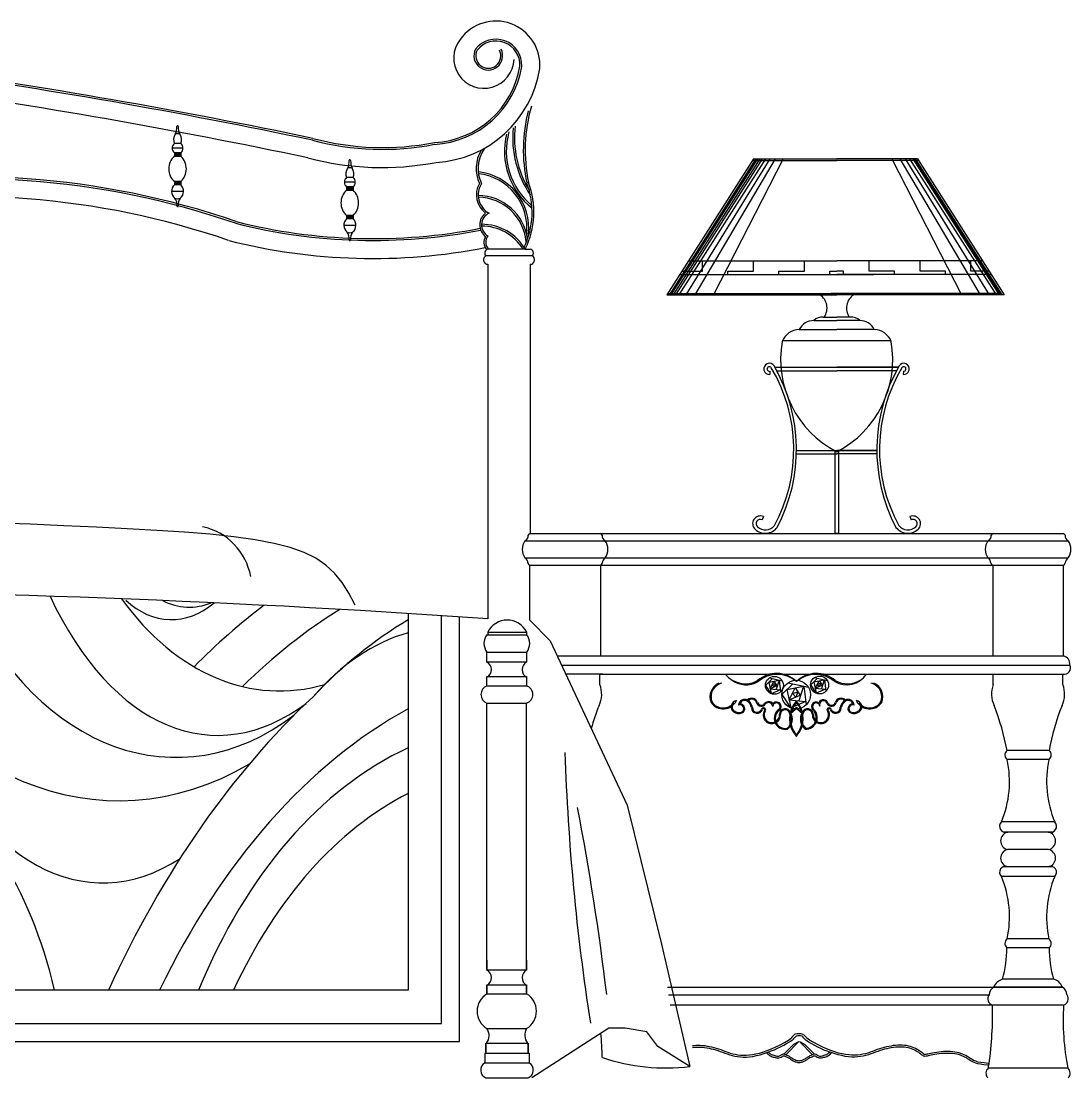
# Model space of a CAD drawing. Header units: millimetres. Extents: x 6388 to 59789, y -18725 to 8137.
# Drawn here: x 12683 to 13841, y 4348 to 5513 of the extents above; entities that cross this region are included whole.
import ezdxf

# ---------------------------------------------------------------- set-up
doc = ezdxf.new("R2010")
doc.units = ezdxf.units.MM

# ---------------------------------------------------------------- blocks, each defined once
blk = doc.blocks.new('A$C705A3933')
for p, q in [((2103.9, 1030), (2096.8, 1030)), ((2106.3, 1024.8), (2094.3, 1024.8)), ((2103.9, 1019.6), (2096.8, 1019.6)), ((2096.8, 1019.6), (2096.8, 1015.9)), ((2103.9, 1019.1), (2096.8, 1019.1)), ((2103.9, 1018.9), (2096.8, 1018.9)), ((2103.9, 1018.4), (2096.8, 1018.4)), ((2103.9, 1018), (2096.8, 1018)), ((2103.9, 1017.7), (2096.8, 1017.7)), ((2103.9, 1017.2), (2096.8, 1017.2)), ((2103.9, 1016.8), (2096.8, 1016.8)), ((2103.9, 1015.8), (2096.8, 1015.8)), ((2103.9, 1019.6), (2103.9, 1015.9)), ((2735.3, 1012.9), (2639.8, 863.1)), ((2735.3, 1012.9), (2827, 1012.9)), ((2916.1, 1012.9), (2827, 1012.9)), ((2916.1, 1012.9), (3011.6, 863.1)), ((2293.8, 992.5), (2286.7, 992.5)), ((2096.8, 988), (2096.8, 984.5)), ((2103.9, 988), (2096.8, 988)), ((2103.9, 987.5), (2096.8, 987.5)), ((2103.9, 986.8), (2096.8, 986.8)), ((2103.9, 986.4), (2096.8, 986.4)), ((2103.9, 985.6), (2096.8, 985.6)), ((2103.9, 985.2), (2096.8, 985.2)), ((2103.9, 984.5), (2096.8, 984.5)), ((2103.9, 988), (2103.9, 984.5)), ((2296.3, 987.3), (2284.2, 987.3)), ((2293.8, 982.1), (2286.7, 982.1)), ((2286.7, 982.1), (2286.7, 978.4)), ((2293.8, 981.6), (2286.7, 981.6)), ((2293.8, 981.4), (2286.7, 981.4)), ((2293.8, 980.9), (2286.7, 980.9)), ((2293.8, 980.4), (2286.7, 980.4)), ((2293.8, 980.2), (2286.7, 980.2)), ((2293.8, 979.7), (2286.7, 979.7)), ((2293.8, 979.3), (2286.7, 979.3)), ((2293.8, 982.1), (2293.8, 978.4)), ((2107, 977), (2093.6, 977)), ((2293.8, 978.3), (2286.7, 978.3)), ((2293.8, 950.5), (2286.7, 950.5)), ((2286.7, 950.5), (2286.7, 946.9)), ((2293.8, 950), (2286.7, 950)), ((2293.8, 949.3), (2286.7, 949.3)), ((2293.8, 948.8), (2286.7, 948.8)), ((2293.8, 948.1), (2286.7, 948.1)), ((2293.8, 947.7), (2286.7, 947.7)), ((2293.8, 946.9), (2286.7, 946.9)), ((2293.8, 950.5), (2293.8, 946.9)), ((2296.9, 939.5), (2283.6, 939.5)), ((2483.6, 913.5), (2442.5, 913.5)), ((2483.6, 913.5), (2489.1, 913.5)), ((2491.3, 906.1), (2440.3, 906.1)), ((2679, 889.1), (2679, 900.5)), ((2735.2, 889.1), (2735.2, 900.5)), ((2791.3, 889.1), (2791.3, 900.5)), ((2442.6, 505.9), (2442.6, 896.8)), ((2489.1, 896.8), (2489.1, 600.1)), ((2656.4, 889.1), (2679, 889.1)), ((2707.1, 889.1), (2735.2, 889.1)), ((2707.1, 885.6), (2707.1, 889.1)), ((2763.3, 889.1), (2791.3, 889.1)), ((2763.3, 885.6), (2763.3, 889.1)), ((2819.4, 889.1), (2827, 889.1)), ((2819.4, 885.6), (2819.4, 889.1)), ((2682.4, 863.1), (2827, 863.1)), ((3011.6, 863.1), (2820.9, 863.1)), ((2753.1, 779.1), (2753.4, 775.3)), ((2900.7, 779.1), (2900.4, 775.3)), ((2782.5, 687.7), (2827, 687.7)), ((2782.6, 691.5), (2871.2, 691.5)), ((2825.1, 691.2), (2825.1, 600.1)), ((2871.2, 691.5), (2827, 691.5)), ((2871.3, 687.7), (2827, 687.7)), ((2828.8, 691.1), (2828.8, 600.1)), ((2746.2, 618.7), (2744.7, 615.3)), ((2907.6, 618.7), (2909.1, 615.3)), ((1938.3, 610.2), (1900.9, 611.6)), ((1975.1, 608.6), (1938.3, 610.2)), ((2010.8, 607), (1975.1, 608.6)), ((2044.9, 605.3), (2010.8, 607)), ((2077.4, 603.5), (2044.9, 605.3)), ((2107.9, 601.5), (2077.4, 603.5)), ((2136.3, 599.2), (2107.9, 601.5)), ((2162.4, 596.4), (2136.3, 599.2)), ((2185.9, 593.1), (2162.4, 596.4)), ((2488.9, 600.1), (3076.6, 600.1)), ((2828.8, 600.1), (2825.1, 600.1)), ((2206.7, 589.2), (2185.9, 593.1)), ((2224.6, 584.7), (2206.7, 589.2)), ((2239.8, 579.2), (2224.6, 584.7)), ((2483.3, 592.1), (3082.2, 592.1)), ((2252.8, 572.8), (2239.8, 579.2)), ((2263.9, 565.3), (2252.8, 572.8)), ((2483.3, 573.1), (3082.2, 573.1)), ((2273.4, 556.4), (2263.9, 565.3)), ((2488.6, 504.4), (2488.6, 565.1)), ((2488.6, 565.1), (3076.9, 565.1)), ((2566.5, 565.1), (2566.5, 465.1)), ((2999, 565.1), (2999, 465.1)), ((3076.9, 465.1), (3076.9, 565.1)), ((2281.7, 546.2), (2273.4, 556.4)), ((2289.2, 534.4), (2281.7, 546.2)), ((2296.2, 520.9), (2289.2, 534.4)), ((2354.6, 511.8), (2354.6, 96.6)), ((2391.3, 60), (2391.3, 509.4)), ((2411.3, 40), (2411.3, 508.1)), ((2488.6, 504.4), (2511.2, 481.9)), ((2442.2, 491.4), (2442.2, 488.5)), ((2485.2, 488.5), (2485.2, 491.4)), ((2485.1, 488.5), (2485.2, 488.5)), ((2511.2, 481.9), (2595.9, 300.6)), ((2441.3, 458.4), (2441.3, 469.3)), ((2485.1, 469.3), (2485.1, 458.4)), ((2485.1, 469.3), (2485.2, 469.3)), ((2519, 465.1), (3076.9, 465.1)), ((2523.7, 455.1), (3083.9, 455.1)), ((2569.1, 445.1), (2528.4, 445.1)), ((2565.8, 445.1), (2704.1, 445.1)), ((2565.8, 433.4), (2565.8, 445.1)), ((2704.1, 445.1), (2859.8, 445.1)), ((2753.7, 445.1), (2767.5, 445.1)), ((2859.8, 445.1), (2999.6, 445.1)), ((2996.4, 445.1), (3076.3, 445.1)), ((2999.6, 433.4), (2999.6, 445.1)), ((3076.3, 433.4), (3076.3, 445.1)), ((2441.3, 432.2), (2441.3, 442.3)), ((2485.1, 442.3), (2485.1, 432.2)), ((2485.1, 432.2), (2485.2, 432.2)), ((2754.6, 423.5), (2748.5, 433.2)), ((2748.7, 432.9), (2756.1, 440.1)), ((2752, 436.1), (2763.5, 438.5)), ((2752, 436.1), (2754.6, 423.5)), ((2752.8, 440.9), (2766.8, 437.7)), ((2753.5, 429), (2757.7, 437.3)), ((2753.5, 429), (2761.1, 432.4)), ((2757.7, 437.3), (2761.4, 431.9)), ((2763.5, 438.5), (2760.3, 428.3)), ((2763.7, 438.4), (2765.2, 425.7)), ((2766.8, 422.8), (2778.7, 434.4)), ((2772.1, 428), (2790.5, 431.7)), ((2773.4, 435.5), (2795.8, 430.5)), ((2790.5, 431.7), (2785.4, 415.5)), ((2790.9, 431.6), (2793.3, 411.2)), ((2804.4, 424), (2798.3, 433.6)), ((2798.5, 433.3), (2805.9, 440.6)), ((2801.8, 436.6), (2813.3, 438.9)), ((2801.8, 436.6), (2804.4, 424)), ((2802.6, 441.3), (2816.6, 438.2)), ((2803.3, 429.4), (2807.5, 437.7)), ((2803.3, 429.4), (2810.9, 432.9)), ((2807.5, 437.7), (2811.2, 432.4)), ((2813.3, 438.9), (2810.1, 428.8)), ((2813.5, 438.9), (2815, 426.1)), ((2753.5, 429), (2765, 427.8)), ((2765, 427.8), (2754.6, 423.5)), ((2776.4, 407.8), (2766.5, 423.3)), ((2772.1, 428), (2776.4, 407.8)), ((2774.5, 416.6), (2781.3, 429.9)), ((2774.5, 416.6), (2786.7, 422)), ((2781.3, 429.9), (2787.2, 421.3)), ((2803.3, 429.4), (2814.8, 428.3)), ((2814.8, 428.3), (2804.4, 424)), ((2441.3, 118.8), (2441.3, 413)), ((2485.1, 413), (2485.2, 413)), ((2485.1, 118.8), (2485.1, 413)), ((2774.5, 416.6), (2792.9, 414.7)), ((2782.5, 408.8), (2776.2, 402.8)), ((2792.9, 414.7), (2776.4, 407.8)), ((2788.9, 402.8), (2782.5, 408.8)), ((2782.5, 407.3), (2775.5, 400.8)), ((2789.5, 400.8), (2782.5, 407.3)), ((3061.1, 360.8), (3014.8, 360.8)), ((3061, 351), (3014.9, 351)), ((2595.9, 300.6), (2633.9, 147.5)), ((3067.3, 282.1), (3008.5, 282.1)), ((3064.6, 270.7), (3011.3, 270.7)), ((3060.6, 251.7), (3015.3, 251.7)), ((3067.3, 222), (3008.5, 222)), ((3065.4, 232.6), (3010.5, 232.6)), ((3061, 153.1), (3014.9, 153.1)), ((2633.9, 147.5), (2665.2, 12.5)), ((3061.1, 143.3), (3014.8, 143.3)), ((2441.3, 129.7), (2441.3, 118.8)), ((2485.1, 129.7), (2485.1, 118.8)), ((2485.1, 129.7), (2485.2, 129.7)), ((2441, 119), (2485.4, 119)), ((3065.9, 108.8), (3010, 108.8)), ((2354.6, 96.6), (730.5, 96.7)), ((2441.3, 102.7), (2485.1, 102.7)), ((2441.3, 102.7), (2441.3, 92.6)), ((2441.3, 92.6), (2441.3, 102.7)), ((2485.1, 92.6), (2485.1, 102.7)), ((2485.1, 102.7), (2485.1, 92.6)), ((2640.5, 100.1), (3075.7, 100.1)), ((3000.4, 100.2), (3075.5, 100.2)), ((2441.2, 92.6), (2485.2, 92.6)), ((2485.1, 92.6), (2485.2, 92.6)), ((2641.7, 91.4), (2995, 91.4)), ((3077.1, 80.1), (2643.3, 80.1)), ((693.9, 60), (2391.3, 60)), ((2441.3, 54.4), (2485.1, 54.4)), ((2575.7, 54.8), (2490.7, 0)), ((2593.6, 54.8), (2575.7, 54.8)), ((2617.8, 50.8), (2593.6, 54.8)), ((2629.9, 34.7), (2617.8, 50.8)), ((673.9, 40), (2411.3, 40)), ((2440.3, 38.3), (2440.3, 27.4)), ((2440.3, 38.2), (2486.8, 38.2)), ((2440.3, 27.4), (2440.3, 38.2)), ((2486.8, 38.3), (2486.8, 27.4)), ((2486.8, 27.4), (2486.8, 38.2)), ((2667.9, 35.6), (2669.4, 35.8)), ((2669.4, 35.8), (2671.8, 35.9)), ((2671.8, 35.9), (2674.2, 36)), ((2674.2, 36), (2676.6, 35.9)), ((2676.6, 35.9), (2679.1, 35.8)), ((2679.1, 35.8), (2681.6, 35.5)), ((2681.6, 35.5), (2684.1, 35.1)), ((2684.1, 35.1), (2686.6, 34.7)), ((2759.8, 34.2), (2764.6, 36.5)), ((2764.6, 36.5), (2769.4, 39)), ((2768.7, 26), (2779.6, 37.3)), ((2769.4, 39), (2773.9, 41.7)), ((2771, 25.5), (2785.1, 40.2)), ((2773.9, 41.7), (2776.7, 43.6)), ((2779.6, 37.3), (2785.1, 40.2)), ((2786.1, 40.2), (2791.6, 37.3)), ((2800.2, 25.5), (2786.1, 40.2)), ((2802.5, 26), (2791.6, 37.3)), ((2797.1, 41.7), (2794.2, 43.6)), ((2801.7, 39), (2797.1, 41.7)), ((2806.4, 36.5), (2801.7, 39)), ((2811.1, 34.2), (2806.4, 36.5)), ((2886.9, 35.1), (2884.4, 34.7)), ((2889.4, 35.5), (2886.9, 35.1)), ((2891.9, 35.8), (2889.4, 35.5)), ((2894.4, 35.9), (2891.9, 35.8)), ((2896.8, 36), (2894.4, 35.9)), ((2899.2, 35.9), (2896.8, 36)), ((2901.6, 35.8), (2899.2, 35.9)), ((2903.9, 35.5), (2901.6, 35.8)), ((2906.1, 35.1), (2903.9, 35.5)), ((2908.2, 34.5), (2906.1, 35.1)), ((2439, 27.4), (2488.1, 27.4)), ((2439, 27.4), (2439, 16.5)), ((2488.1, 27.4), (2488.1, 16.5)), ((2665.2, 12.5), (2629.9, 34.7)), ((2668.1, 33.6), (2669.6, 33.8)), ((2669.6, 33.8), (2671.9, 33.9)), ((2671.9, 33.9), (2674.2, 34)), ((2674.2, 34), (2676.5, 33.9)), ((2676.5, 33.9), (2678.9, 33.8)), ((2678.9, 33.8), (2681.3, 33.5)), ((2681.3, 33.5), (2683.8, 33.2)), ((2683.8, 33.2), (2686.2, 32.7)), ((2686.2, 32.7), (2688.7, 32.1)), ((2686.6, 34.7), (2689.1, 34.1)), ((2688.7, 32.1), (2691.2, 31.5)), ((2689.1, 34.1), (2691.7, 33.4)), ((2691.2, 31.5), (2693.6, 30.8)), ((2691.7, 33.4), (2694.2, 32.7)), ((2693.6, 30.8), (2696.1, 30)), ((2694.2, 32.7), (2696.8, 31.9)), ((2696.1, 30), (2698.6, 29.2)), ((2696.8, 31.9), (2699.3, 31.1)), ((2698.6, 29.2), (2701.2, 28.3)), ((2699.3, 31.1), (2701.8, 30.2)), ((2701.2, 28.3), (2703.7, 27.4)), ((2701.8, 30.2), (2704.4, 29.2)), ((2703.7, 27.4), (2706.3, 26.4)), ((2704.4, 29.2), (2707, 28.3)), ((2706.3, 26.4), (2709, 25.5)), ((2707, 28.3), (2709.6, 27.4)), ((2709, 25.5), (2711.8, 24.7)), ((2709.6, 27.4), (2712.3, 26.6)), ((2711.8, 24.7), (2714.7, 24)), ((2712.3, 26.6), (2715.1, 26)), ((2714.7, 24), (2717.7, 23.4)), ((2715.1, 26), (2718, 25.4)), ((2717.7, 23.4), (2720.8, 23)), ((2718, 25.4), (2721, 25)), ((2721, 25), (2724.1, 24.9)), ((2724.1, 24.9), (2727.3, 24.9)), ((2727.3, 24.9), (2730.7, 25.2)), ((2730.7, 25.2), (2734.3, 25.7)), ((2730.9, 23.2), (2734.6, 23.7)), ((2734.3, 25.7), (2738, 26.4)), ((2734.6, 23.7), (2738.4, 24.5)), ((2738, 26.4), (2742, 27.4)), ((2738.4, 24.5), (2742.5, 25.5)), ((2742, 27.4), (2746.1, 28.7)), ((2742.5, 25.5), (2746.7, 26.8)), ((2746.1, 28.7), (2750.5, 30.3)), ((2746.7, 26.8), (2751.2, 28.4)), ((2750.5, 30.3), (2755.1, 32.1)), ((2751.2, 28.4), (2751.6, 28.5)), ((2755.1, 32.1), (2759.8, 34.2)), ((2815.9, 32.1), (2811.1, 34.2)), ((2820.5, 30.3), (2815.9, 32.1)), ((2819.8, 28.4), (2819.4, 28.5)), ((2824.3, 26.8), (2819.8, 28.4)), ((2824.9, 28.7), (2820.5, 30.3)), ((2828.5, 25.5), (2824.3, 26.8)), ((2829, 27.4), (2824.9, 28.7)), ((2832.5, 24.5), (2828.5, 25.5)), ((2833, 26.4), (2829, 27.4)), ((2836.4, 23.7), (2832.5, 24.5)), ((2836.7, 25.7), (2833, 26.4)), ((2840.1, 23.2), (2836.4, 23.7)), ((2840.3, 25.2), (2836.7, 25.7)), ((2843.7, 24.9), (2840.3, 25.2)), ((2846.9, 24.9), (2843.7, 24.9)), ((2850, 25), (2846.9, 24.9)), ((2853, 25.4), (2850, 25)), ((2853.3, 23.4), (2850.2, 23)), ((2855.9, 26), (2853, 25.4)), ((2856.3, 24), (2853.3, 23.4)), ((2858.7, 26.6), (2855.9, 26)), ((2859.2, 24.7), (2856.3, 24)), ((2861.4, 27.4), (2858.7, 26.6)), ((2862, 25.5), (2859.2, 24.7)), ((2864, 28.3), (2861.4, 27.4)), ((2864.6, 26.4), (2862, 25.5)), ((2866.6, 29.2), (2864, 28.3)), ((2867.3, 27.4), (2864.6, 26.4)), ((2869.1, 30.2), (2866.6, 29.2)), ((2869.8, 28.3), (2867.3, 27.4)), ((2871.7, 31.1), (2869.1, 30.2)), ((2872.3, 29.2), (2869.8, 28.3)), ((2874.2, 31.9), (2871.7, 31.1)), ((2874.8, 30), (2872.3, 29.2)), ((2876.8, 32.7), (2874.2, 31.9)), ((2877.3, 30.8), (2874.8, 30)), ((2879.3, 33.4), (2876.8, 32.7)), ((2879.8, 31.5), (2877.3, 30.8)), ((2881.8, 34.1), (2879.3, 33.4)), ((2882.3, 32.1), (2879.8, 31.5)), ((2884.4, 34.7), (2881.8, 34.1)), ((2884.8, 32.7), (2882.3, 32.1)), ((2887.2, 33.2), (2884.8, 32.7)), ((2889.6, 33.5), (2887.2, 33.2)), ((2892, 33.8), (2889.6, 33.5)), ((2894.4, 33.9), (2892, 33.8)), ((2896.8, 34), (2894.4, 33.9)), ((2899.1, 33.9), (2896.8, 34)), ((2901.4, 33.8), (2899.1, 33.9)), ((2903.6, 33.5), (2901.4, 33.8)), ((2905.7, 33.1), (2903.6, 33.5)), ((2907.7, 32.6), (2905.7, 33.1)), ((2909.6, 32), (2907.7, 32.6)), ((2910.3, 33.9), (2908.2, 34.5)), ((2911.4, 31.3), (2909.6, 32)), ((2912.2, 33.1), (2910.3, 33.9)), ((2913.1, 30.4), (2911.4, 31.3)), ((2914, 32.2), (2912.2, 33.1)), ((2914.7, 29.6), (2913.1, 30.4)), ((2915.7, 31.3), (2914, 32.2)), ((2916.2, 28.7), (2914.7, 29.6)), ((2917.2, 30.4), (2915.7, 31.3)), ((2917.5, 27.8), (2916.2, 28.7)), ((2918.6, 29.4), (2917.2, 30.4)), ((2918.7, 27), (2917.5, 27.8)), ((2919.9, 28.6), (2918.6, 29.4)), ((2919.7, 26.2), (2918.7, 27)), ((2920.6, 25.5), (2919.7, 26.2)), ((2920.9, 27.8), (2919.9, 28.6)), ((2921.3, 25), (2920.6, 25.5)), ((2921.8, 27.1), (2920.9, 27.8)), ((2922, 24.5), (2921.3, 25)), ((2922.5, 26.6), (2921.8, 27.1)), ((2922.8, 24), (2922, 24.5)), ((2923, 26.2), (2922.5, 26.6)), ((2923.7, 23.8), (2922.8, 24)), ((2923.5, 25.9), (2923, 26.2)), ((2924, 25.8), (2923.5, 25.9)), ((2924.6, 23.7), (2923.7, 23.8)), ((2924.6, 25.7), (2924, 25.8)), ((2925.3, 25.8), (2924.6, 25.7)), ((2925.6, 23.8), (2924.6, 23.7)), ((2926.2, 26), (2925.3, 25.8)), ((2926.6, 24), (2925.6, 23.8)), ((2927.4, 26.2), (2926.2, 26)), ((2927.8, 24.3), (2926.6, 24)), ((2928.9, 26.5), (2927.4, 26.2)), ((2929.3, 24.6), (2927.8, 24.3)), ((2930.6, 26.9), (2928.9, 26.5)), ((2931, 24.9), (2929.3, 24.6)), ((2932.7, 27.3), (2930.6, 26.9)), ((2933, 25.3), (2931, 24.9)), ((2934.9, 27.7), (2932.7, 27.3)), ((2935.2, 25.7), (2933, 25.3)), ((2937.3, 28), (2934.9, 27.7)), ((2937.5, 26), (2935.2, 25.7)), ((2939.7, 28.4), (2937.3, 28)), ((2940, 26.4), (2937.5, 26)), ((2942.3, 28.7), (2939.7, 28.4)), ((2942.5, 26.7), (2940, 26.4)), ((2944.9, 28.9), (2942.3, 28.7)), ((2945, 26.9), (2942.5, 26.7)), ((2947.5, 29), (2944.9, 28.9)), ((2947.5, 27), (2945, 26.9)), ((2950.1, 29), (2947.5, 29)), ((2950, 27), (2947.5, 27)), ((2952.5, 26.9), (2950, 27)), ((2952.6, 28.9), (2950.1, 29)), ((2954.8, 26.7), (2952.5, 26.9)), ((2955, 28.7), (2952.6, 28.9)), ((2957.1, 26.5), (2954.8, 26.7)), ((2957.4, 28.4), (2955, 28.7)), ((2959.3, 26.1), (2957.1, 26.5)), ((2959.7, 28.1), (2957.4, 28.4)), ((2961.4, 25.6), (2959.3, 26.1)), ((2961.9, 27.6), (2959.7, 28.1)), ((2963.3, 25.1), (2961.4, 25.6)), ((2963.9, 27), (2961.9, 27.6)), ((2965.1, 24.4), (2963.3, 25.1)), ((2965.8, 26.2), (2963.9, 27)), ((2966.8, 23.6), (2965.1, 24.4)), ((2967.6, 25.4), (2965.8, 26.2)), ((2968.4, 22.8), (2966.8, 23.6)), ((2969.3, 24.6), (2967.6, 25.4)), ((2970.9, 23.7), (2969.3, 24.6)), ((2972.4, 22.7), (2970.9, 23.7)), ((2439, 16.5), (2488.1, 16.5)), ((2720.8, 23), (2724, 22.9)), ((2724, 22.9), (2727.4, 22.9)), ((2727.4, 22.9), (2730.9, 23.2)), ((2843.6, 22.9), (2840.1, 23.2)), ((2847, 22.9), (2843.6, 22.9)), ((2850.2, 23), (2847, 22.9)), ((2969.9, 21.9), (2968.4, 22.8)), ((2971.3, 21.1), (2969.9, 21.9)), ((2972.7, 20.1), (2971.3, 21.1)), ((2973.8, 21.8), (2972.4, 22.7)), ((2974.1, 19.3), (2972.7, 20.1)), ((2975.2, 20.9), (2973.8, 21.8)), ((2975.5, 18.4), (2974.1, 19.3)), ((2976.5, 20.1), (2975.2, 20.9)), ((2976.9, 17.6), (2975.5, 18.4)), ((2977.8, 19.3), (2976.5, 20.1)), ((2978.5, 16.8), (2976.9, 17.6)), ((2979.3, 18.7), (2977.8, 19.3)), ((2980.4, 16.1), (2978.5, 16.8)), ((2981, 18), (2979.3, 18.7)), ((2982.7, 15.5), (2980.4, 16.1)), ((2983.1, 17.4), (2981, 18)), ((2985.6, 15), (2982.7, 15.5)), ((2985.9, 16.9), (2983.1, 17.4)), ((2989.3, 14.5), (2985.6, 15)), ((2989.5, 16.5), (2985.9, 16.9)), ((2993.8, 14), (2989.3, 14.5)), ((2994, 16), (2989.5, 16.5)), ((2994.7, 14), (2993.8, 14)), ((2995, 15.9), (2994, 16)), ((2440.3, 0.1), (2486.8, 0.1)), ((3081.8, 10.8), (2994.1, 10.8))]:
    blk.add_line(p, q)
at = {"linetype": 'ByBlock', "ltscale": 5000}
for p, q in [((2737.8, 1012.9), (2642.1, 862.7)), ((2739.5, 1012.9), (2644.1, 863.1)), ((2742.2, 1012.9), (2646.8, 863.1)), ((2744.9, 1012.9), (2649.4, 863.1)), ((2748.4, 1012.9), (2653, 863.1)), ((2753.1, 1012.9), (2660.6, 863.1)), ((2759, 1012.9), (2670.7, 863.1)), ((2767.8, 1012.9), (2691, 863.1)), ((2735.3, 1011.4), (2827, 1011.4)), ((2917.1, 1011.4), (2827, 1011.4)), ((2887.8, 1012.9), (2964.6, 863.1)), ((2896.6, 1012.9), (2985, 863.1)), ((2902.5, 1012.9), (2995.1, 863.1)), ((2907.2, 1012.9), (3002.7, 863.1)), ((2910.8, 1012.9), (3006.2, 863.1)), ((2911.7, 1012.9), (3007.2, 863.1)), ((2912.6, 1012.9), (3008.1, 863.1)), ((2913.5, 1012.9), (3008.9, 863.1)), ((2663.7, 900.5), (2827, 900.5)), ((2987.7, 900.5), (2827, 900.5)), ((2862.7, 889.1), (2862.7, 900.5)), ((2918.9, 889.1), (2918.9, 900.5)), ((2975, 889.1), (2975, 900.5)), ((2654.1, 885.6), (2867.6, 885.6)), ((2834.6, 889.1), (2827, 889.1)), ((2997.2, 885.6), (2827, 885.6)), ((2834.6, 885.6), (2834.6, 889.1)), ((2890.8, 889.1), (2862.7, 889.1)), ((2890.8, 885.6), (2890.8, 889.1)), ((2946.9, 889.1), (2918.9, 889.1)), ((2946.9, 885.6), (2946.9, 889.1)), ((2995, 889.1), (2975, 889.1)), ((2639.8, 863.1), (2808.7, 863.1)), ((2640.8, 864.6), (2867.6, 864.6)), ((3007.1, 864.6), (2820.9, 864.6)), ((2801.6, 834.8), (2827, 834.7)), ((2812.2, 838.5), (2827, 838.4)), ((2841.9, 838.5), (2827, 838.4)), ((2852.4, 834.8), (2827, 834.7)), ((2785.7, 824.9), (2827, 824.9)), ((2868.3, 824.9), (2827, 824.9)), ((2886.8, 812.4), (2767.2, 812.4)), ((2758.9, 783.3), (2894.9, 783.3)), ((2894.9, 783.3), (2827, 783.3)), ((2761, 779.5), (2827, 779.5)), ((2892.8, 779.5), (2827, 779.5))]:
    blk.add_line(p, q, dxfattribs=at)
at = {"linetype": 'Continuous'}
for p, q in [((2442.2, 491.4), (2485.2, 491.4)), ((2441.2, 488.5), (2485.2, 488.5)), ((2441.2, 469.3), (2485.2, 469.3)), ((2441, 458.5), (2485.4, 458.5)), ((2441.2, 432.2), (2485.2, 432.2)), ((2441.3, 442.3), (2485.1, 442.3)), ((2441.2, 413), (2485.2, 413))]:
    blk.add_line(p, q, dxfattribs=at)
for points in [[(2755.8, 433.5), (2759.6, 434.6), (2758, 431)], [(2805.6, 434), (2809.4, 435.1), (2807.8, 431.5)], [(2778.2, 423.8), (2784.3, 425.6), (2781.8, 419.8)]]:
    blk.add_lwpolyline(points, close=True)
for centre, radius in [((2808.1, 433.1), 9.86), ((2758.3, 432.7), 9.86), ((2782.3, 422.5), 15.8)]:
    blk.add_circle(centre, radius)
for centre, radius, start, end in [((2451.3, 1116.4), 48.5, 355.6406, 144.3003), ((2438.1, 1124.1), 33.3, 141.7635, 357.5907), ((2451.3, 1116.4), 28.5, 357.1337, 142.2256), ((2451.3, 1116.4), 26.5, 357.3817, 141.809), ((2442.9, 1126.7), 15.8, 153.0472, 26.9528), ((2442.9, 1126.7), 13.8, 153.8236, 26.9528), ((890.3, -5437.9), 6612.6, 78.14255, 82.04287), ((892.5, -5430.1), 6606.6, 78.14664, 82.04866), ((2378.1, 1132), 101.1, 273.0358, 350.4218), ((2378.1, 1132), 103.1, 273.0685, 350.4885), ((2378.1, 1132), 123.1, 273.3491, 350.9809), ((868.2, -5516.1), 6673.6, 78.10192, 81.98532), ((2657.1, 1022.6), 175.6, 165.6577, 191.8457), ((2657.1, 1022.6), 173.6, 163.7831, 191.8457), ((2084.2, 1047.4), 15.4, 331.6683, 5.345), ((2100.3, 1048.7), 0.826, 10.8039, 169.1961), ((2119.1, 1047.9), 18, 177.0789, 205.663), ((2580.9, 1035.9), 109.1, 173.0252, 211.4155), ((2106.7, 1034.2), 10.8, 146.3245, 202.7037), ((2100.3, 1034.5), 6.21, 65.4734, 114.5266), ((2095.1, 1034.3), 9.73, 333.9557, 37.016), ((2541, 1021.6), 80.3, 166.4482, 231.6045), ((2541, 1021.6), 78.3, 164.3903, 230.2722), ((2580.9, 1035.9), 111.1, 174.1862, 214.4612), ((2101, 1024.8), 6.69, 129.0652, 230.9348), ((2099.6, 1024.8), 6.69, 309.0652, 50.9348), ((2326.1, 1322.1), 298.6, 255.0443, 281.1001), ((2326.2, 1322.2), 296.7, 255.0352, 281.1299), ((2109.3, 1002), 18.8, 131.9897, 228.0103), ((2091, 1002), 19, 312.6721, 47.3279), ((2325.6, 1321.3), 317.8, 255.1294, 280.819), ((2469.3, 1002.3), 39.8, 149.6263, 204.405), ((2469.3, 1002.3), 37.8, 144.5851, 205.9949), ((2296.6, 996.7), 10.8, 146.3245, 202.7037), ((2274.1, 1009.9), 15.4, 331.6683, 5.345), ((2290.2, 997), 6.21, 65.4734, 114.5266), ((2290.2, 1011.2), 0.826, 10.8039, 169.1961), ((2309.1, 1010.4), 18, 177.0789, 205.663), ((2285, 996.8), 9.73, 333.9557, 37.016), ((1869.3, 84.5), 908.9, 71.0206, 100.7736), ((1869.2, 84.1), 907.2, 71.022, 100.7285), ((2290.9, 987.3), 6.69, 129.0652, 230.9348), ((2289.6, 987.3), 6.69, 309.0652, 50.9348), ((2425.5, 937.1), 59.9, 353.4091, 83.85), ((2425.5, 937.1), 61.9, 353.4091, 83.85), ((2103.3, 977.3), 9.65, 132.4619, 231.1818), ((2097.3, 977.3), 9.65, 308.8182, 47.5381), ((2454.6, 973.4), 24.9, 149.924, 233.8415), ((2454.6, 973.4), 22.9, 147.3425, 241.7545), ((2402, 954.3), 89.2, 334.1984, 20.9657), ((2402, 954.3), 91.2, 333.3975, 20.9657), ((1867.1, 80.2), 891.3, 71.0448, 100.2612), ((2089.5, 963.2), 10.2, 348.6237, 40.5205), ((2100.3, 975.1), 6.12, 239.9891, 300.0109), ((2111.1, 963.2), 10.2, 139.4795, 191.3763), ((2299.2, 964.5), 18.8, 131.9897, 228.0103), ((2280.9, 964.5), 19, 312.6721, 47.3279), ((2431.1, 917.1), 55.6, 7.7201, 89.2922), ((2431.1, 917.1), 53.6, 5.1201, 89.1028), ((2100.3, 961.3), 0.826, 190.8039, 349.1961), ((2316, 1541.3), 616.2, 255.808, 281.0225), ((2293.2, 939.8), 9.65, 132.4619, 231.1818), ((2287.3, 939.8), 9.65, 308.8182, 47.5381), ((2449.5, 940.3), 16.1, 126.2957, 232.7383), ((2449.5, 940.3), 14.1, 113.7843, 240.7576), ((2316, 1542), 618.9, 255.8004, 281.0294), ((2279.4, 925.7), 10.2, 348.6237, 40.5205), ((2290.2, 937.6), 6.12, 239.9891, 300.0109), ((2301.1, 925.7), 10.2, 139.4795, 191.3763), ((2435.7, 885.4), 55.5, 30.354, 90.2956), ((2435.7, 885.4), 53.5, 31.6158, 90.2571), ((2315.9, 1548.2), 645, 255.7063, 281.0485), ((2290.2, 923.8), 0.826, 190.8039, 349.1961), ((2450.4, 921.1), 12.4, 149.0366, 221.0743), ((2450.4, 921.1), 10.4, 138.4563, 226.7335), ((2443.3, 909.2), 4.32, 100.1163, 227.4477), ((2488.3, 909.2), 4.32, 312.5523, 79.8837), ((2442.5, 901.7), 4.89, 116.4058, 269.8315), ((2489.1, 901.7), 4.89, 270.1685, 63.5942), ((2798.7, 848.6), 17.6, 325.6014, 55.651), ((2855.4, 848.6), 17.6, 124.349, 214.3986), ((2801.6, 817), 17.8, 90, 153.8109), ((2811, 825), 13.6, 85.2699, 133.6097), ((2843, 825), 13.6, 46.3903, 94.7301), ((2852.4, 817), 17.8, 26.1891, 90), ((2786, 804.4), 20.4, 90.9754, 159.1082), ((2868, 804.4), 20.4, 20.8918, 89.0246), ((2879.7, 791.8), 114.5, 169.9962, 242.6044), ((2774.3, 791.8), 114.5, 297.3956, 10.0038), ((2752.8, 781.5), 6.16, 32.0735, 275.454), ((2752.8, 781.5), 2.42, 32.0735, 275.454), ((2604.1, 692.8), 175.6, 331.461, 30.8136), ((2597.3, 692.6), 185.3, 332.3858, 29.8079), ((3056.5, 692.6), 185.3, 150.1921, 207.6142), ((3049.7, 692.8), 175.6, 149.1864, 208.539), ((2900.9, 781.5), 6.16, 264.546, 147.9265), ((2900.9, 781.5), 2.42, 264.546, 147.9265), ((2742.8, 610.9), 8.49, 66.2695, 227.016), ((2911, 610.9), 8.49, 312.984, 113.7305), ((2113, 540.1), 69.1, 10.4873, 77.5265), ((2748.3, 616.9), 16.6, 227.0772, 322.3729), ((2742.8, 610.9), 4.75, 66.2695, 227.016), ((2748.3, 616.8), 12.7, 226.9126, 322.2806), ((2905.5, 616.9), 16.6, 217.6271, 312.9228), ((2905.5, 616.8), 12.7, 217.7194, 313.0874), ((2911, 610.9), 4.75, 312.984, 113.7305), ((2480.9, 597.5), 5.94, 293.6015, 5.9776), ((2489.4, 597.4), 2.68, 100.7984, 164.9842), ((2565.7, 597.4), 2.68, 15.0158, 79.2016), ((2574.2, 597.5), 5.94, 174.0224, 246.3985), ((2991.3, 597.5), 5.94, 293.6015, 5.9776), ((2999.8, 597.4), 2.68, 100.7984, 164.9842), ((3076.1, 597.4), 2.68, 15.0158, 79.2016), ((3084.6, 597.5), 5.94, 174.0224, 246.3985), ((2497.2, 582.6), 16.9, 145.6843, 214.3157), ((2557.9, 582.6), 16.9, 325.6843, 34.3157), ((3007.6, 582.6), 16.9, 145.6843, 214.3157), ((3068.3, 582.6), 16.9, 325.6843, 34.3157), ((2479.5, 567), 7.13, 4.0724, 58.2419), ((2575.6, 567), 7.13, 121.7581, 175.9276), ((2989.9, 567), 7.13, 4.0724, 58.2419), ((3086, 567), 7.13, 121.7581, 175.9276), ((2489.5, 567.8), 2.84, 182.7618, 252.4722), ((2565.6, 567.8), 2.84, 287.5278, 357.2382), ((2999.9, 567.8), 2.84, 182.7618, 252.4722), ((3076, 567.8), 2.84, 287.5278, 357.2382), ((1525.5, -12551.4), 13089.5, 85.9826, 93.86786), ((2463.7, 480.5), 24.1, 26.9048, 153.1131), ((2453.8, 478.9), 15.7, 142.5334, 217.4666), ((2473.4, 478.9), 15.2, 320.817, 39.183), ((2436.7, 450), 9.58, 298.4959, 63.2217), ((2489.7, 450), 9.58, 116.7783, 241.5041), ((3077.9, 451.7), 6.86, 256.4389, 29.0156), ((3075.4, 456.6), 8.6, 349.7952, 80.061), ((2567.5, 451.7), 6.86, 256.4389, 283.5611), ((2726.2, 462.8), 28.3, 218.7239, 298.7721), ((2760.6, 414.3), 31.5, 45.7891, 131.3939), ((2761.4, 412), 32.7, 49.5965, 130.0617), ((2804.5, 414.3), 31.5, 48.6061, 134.2109), ((2803.7, 412), 32.7, 49.9383, 130.4035), ((2838.1, 459.3), 26, 239.0876, 326.7071), ((2998, 451.7), 6.86, 256.4389, 283.5611), ((2445.2, 422.6), 10.4, 112.6267, 247.3733), ((2481.9, 422.6), 10.1, 288.7349, 71.2651), ((2539.7, 423), 28.2, 333.9243, 21.7682), ((2703.7, 420.1), 16.4, 114.0476, 202.3457), ((2703.7, 420.1), 15.3, 102.3075, 201.9354), ((2727, 459.3), 26, 231.6558, 300.9124), ((2838.9, 462.8), 28.3, 241.2279, 302.6871), ((2861.4, 420.1), 15.3, 338.0646, 77.6925), ((2861.4, 420.1), 16.4, 337.6543, 65.9524), ((3025.8, 423), 28.2, 158.2318, 206.0757), ((3050.1, 423), 28.2, 333.9243, 21.7682), ((2813.9, 312.3), 267.6, 158.4608, 164.2269), ((2701.9, 422.9), 16.2, 213.9541, 334.036), ((2701.9, 422.9), 15.1, 214.3703, 321.0388), ((2717.5, 409), 6.9, 98.1888, 231.686), ((2717.5, 409), 5.82, 130.6693, 231.3946), ((2725.6, 410.3), 6.82, 61.3828, 175.1686), ((2720.4, 407), 4.17, 295.2807, 112.6775), ((2725.6, 410.3), 5.74, 61.9076, 159.8943), ((2720.4, 407), 5.25, 294.5543, 92.1973), ((2721.8, 405.9), 11.5, 11.2151, 55.421), ((2733.3, 411.8), 6.75, 17.3352, 133.5095), ((2721.8, 405.9), 12.6, 10.7182, 55.6939), ((2733.3, 411.8), 5.67, 17.3352, 133.5095), ((2739.3, 408.1), 6.25, 180.4287, 342.4101), ((2739.3, 408.1), 5.17, 179.3764, 343.0099), ((2743.9, 415.1), 5.47, 197.3352, 327.8119), ((2743.9, 415.1), 4.39, 197.3352, 329.1886), ((2746.4, 405.7), 2.37, 314.3083, 157.2219), ((2751.9, 408.9), 5.81, 36.4336, 136.6281), ((2751.9, 408.9), 4.73, 7.7849, 135.3415), ((2760.6, 409.2), 5.16, 321.6451, 142.2094), ((2760.6, 409.2), 4.08, 324.3021, 175.0285), ((2804, 395.9), 29.1, 138.5084, 222.4366), ((2804, 395.9), 28.1, 138.5084, 219.965), ((2761, 395.9), 28.1, 320.035, 41.4916), ((2761, 395.9), 29.1, 317.5634, 41.4916), ((2804.4, 409.2), 5.16, 55.9538, 217.2986), ((2804.4, 409.2), 4.08, 4.9715, 215.6979), ((2812.3, 411.5), 5.37, 12.3089, 158.5027), ((2812.3, 411.5), 4.29, 9.7756, 207.0981), ((2818.6, 405.7), 2.37, 22.7781, 225.6917), ((2821.2, 415.1), 5.47, 212.1881, 342.6648), ((2821.2, 415.1), 4.39, 214.6711, 342.6648), ((2825.8, 408.1), 6.25, 197.5899, 359.5713), ((2825.8, 408.1), 5.17, 196.9901, 0.6236), ((2831.8, 411.8), 6.75, 46.4905, 162.6648), ((2831.8, 411.8), 5.67, 46.4905, 162.6648), ((2843.3, 405.9), 12.6, 124.3061, 169.2818), ((2843.3, 405.9), 11.5, 124.579, 168.7849), ((2839.5, 410.3), 6.82, 4.8314, 118.6172), ((2839.5, 410.3), 5.74, 20.1057, 118.0924), ((2844.6, 407), 5.25, 87.8027, 245.4457), ((2844.6, 407), 4.17, 67.3225, 244.7193), ((2863.2, 422.9), 16.2, 205.964, 326.0459), ((2847.6, 409), 6.9, 308.314, 81.8112), ((2847.6, 409), 5.82, 308.6054, 49.3307), ((2863.2, 422.9), 15.1, 218.9612, 325.6297), ((2751.6, 312.3), 267.6, 10.4283, 21.5392), ((3324.3, 312.3), 267.6, 158.4608, 169.5717), ((2719.2, 412.2), 10.5, 234.8723, 288.7795), ((2719.2, 412.2), 9.42, 235.0578, 288.4381), ((2746.4, 405.7), 1.29, 308.3083, 155.2706), ((2755.5, 400), 9.52, 150.4027, 6.552), ((2755.5, 400), 8.44, 151.5705, 7.3184), ((2770.3, 396.3), 12.2, 121.1004, 282.0337), ((2770.3, 396.3), 11.1, 120.0514, 280.7773), ((2770.2, 400.5), 6.38, 21.5959, 174.8143), ((2770.2, 400.5), 5.3, 2.9613, 173.6322), ((2764.3, 395.5), 12.9, 308.5497, 31.7692), ((2764.3, 395.5), 13.9, 307.459, 31.7692), ((2800.8, 395.5), 13.9, 148.2308, 232.541), ((2800.8, 395.5), 12.9, 148.2308, 231.0368), ((2794.8, 400.5), 6.38, 5.1857, 158.4041), ((2794.8, 400.5), 5.3, 6.3678, 177.0387), ((2792.9, 397.1), 12.7, 267.0682, 49.7977), ((2792.9, 397.1), 11.6, 268.7299, 50.4038), ((2809.6, 400), 9.52, 173.448, 29.5973), ((2809.6, 400), 8.44, 172.6816, 28.4295), ((2818.6, 405.7), 1.29, 24.7294, 231.6917), ((2845.8, 412.2), 10.5, 251.2205, 305.1277), ((2845.8, 412.2), 9.42, 251.5619, 304.9422), ((5000.6, 440.8), 2474.6, 181.906, 188.8437), ((2901.8, 326.6), 115.7, 337.3691, 12.1433), ((3018.5, 355.9), 6.13, 127.3274, 233.7688), ((3174.1, 326.6), 115.7, 167.8567, 202.6309), ((3057.4, 355.9), 6.13, 306.2312, 52.6726), ((-454, -274), 3049.5, 6.8891, 10.8089), ((3013.5, 277.3), 6.93, 135.6737, 288.3405), ((3062.4, 277.3), 6.93, 251.6595, 44.3263), ((3017.4, 261.2), 9.71, 100.3775, 257.536), ((3058.5, 261.2), 9.71, 282.464, 79.6225), ((3017.4, 242.2), 9.71, 102.3657, 259.7208), ((3058.5, 242.2), 9.71, 280.2792, 77.6343), ((3013.1, 226.7), 6.52, 66.395, 225.9885), ((3062.8, 226.7), 6.52, 314.0115, 113.605), ((2901.8, 177.5), 115.7, 347.8568, 22.631), ((3174.1, 177.5), 115.7, 157.369, 192.1432), ((3018.5, 148.2), 6.13, 126.2312, 232.6726), ((3057.4, 148.2), 6.13, 307.3274, 53.7688), ((2877.8, 144.7), 136.9, 344.8385, 359.4383), ((3198.1, 144.7), 136.9, 180.5617, 195.1615), ((2436.7, 110.4), 9.58, 298.4959, 63.2217), ((2489.7, 110.4), 9.58, 116.7783, 241.5041), ((3014.5, 93.1), 16.3, 105.8591, 154.8212), ((3062.8, 95.8), 13.4, 18.9944, 76.8892), ((3005, 91.4), 9.92, 117.3364, 179.2458), ((3070.9, 91.4), 9.92, 0.7542, 62.6636), ((2452.7, 73.5), 22.2, 120.8991, 239.5092), ((2473.5, 73.5), 22.4, 301.3016, 58.6984), ((3000.9, 87.1), 7.35, 143.3767, 253.333), ((3075, 87.1), 7.35, 286.667, 36.6233), ((2591.6, 72), 407.3, 352.0306, 1.1307), ((3344.2, 63.6), 267.6, 176.4848, 191.3918), ((2430.2, 46.5), 13.6, 322.1833, 35.056), ((2498.1, 47), 14.9, 150.2682, 216.1236), ((1961.8, 4.3), 607, 1.704, 4.2514), ((1961.8, 4.3), 607, 1.704, 4.2514), ((1961.8, 4.3), 607, 1.704, 4.2514), ((2811.7, 13.8), 46, 131.8966, 139.6056), ((2785.3, 34.1), 14.6, 70.5221, 107.2026), ((2759.3, 13.8), 46, 40.3944, 47.7643), ((2718.6, 127.7), 104.5, 288.2789, 304.6932), ((2759.2, 64.1), 29.3, 310.1589, 321.8024), ((2785.5, 34.7), 11.8, 73.9401, 106.0599), ((2811.8, 64.1), 29.3, 218.1976, 229.9306), ((2852.4, 127.7), 104.5, 235.3068, 251.7211), ((2764.7, 40.4), 19.7, 219.9146, 227.2804), ((2759.1, 34.4), 11.5, 227.2804, 248.9482), ((2764.7, 40.4), 17.7, 222.3069, 227.2804), ((2759.1, 34.4), 9.48, 227.2804, 248.9482), ((2767.9, 57.3), 36, 248.9482, 255.9771), ((2767.9, 57.3), 34, 248.9482, 255.9771), ((2763, 37.4), 13.5, 255.9771, 266.69), ((2762.5, 29.1), 7.12, 266.69, 306.8515), ((2762.5, 29.1), 5.12, 266.69, 306.8515), ((2768.7, 20.8), 5.23, 65.5325, 126.8515), ((2768.7, 20.8), 3.23, 65.5325, 126.8515), ((2749.9, -20.6), 48.7, 63.4579, 65.5325), ((2749.9, -20.6), 50.7, 63.4579, 65.5325), ((2738, -44.3), 77.2, 61.7888, 63.4579), ((2742.5, -36), 67.7, 59.208, 61.7888), ((2828.5, -36), 67.7, 118.2112, 120.792), ((2833, -44.3), 77.2, 116.5421, 118.2112), ((2821.1, -20.6), 50.7, 114.4675, 116.5421), ((2821.1, -20.6), 48.7, 114.4675, 116.5421), ((2802.3, 20.8), 5.23, 53.1485, 114.4675), ((2802.3, 20.8), 3.23, 53.1485, 114.4675), ((2808.5, 29.1), 7.12, 233.1485, 273.31), ((2808.5, 29.1), 5.12, 233.1485, 273.31), ((2808, 37.4), 13.5, 273.31, 284.0229), ((2803.1, 57.3), 34, 284.0229, 291.0518), ((2803.1, 57.3), 36, 284.0229, 291.0518), ((2811.9, 34.4), 9.48, 291.0518, 312.7196), ((2811.9, 34.4), 11.5, 291.0518, 312.7196), ((2806.3, 40.4), 17.7, 312.7196, 317.6931), ((2806.3, 40.4), 19.7, 312.7196, 320.0854), ((2443.7, 8.6), 9.23, 121.1121, 247.9723), ((2483.3, 8.6), 9.23, 292.0277, 58.8879), ((2638.4, 228), 217.1, 251.2527, 277.08), ((2763, 37.4), 15.5, 255.9771, 266.69), ((2738, -44.3), 75.2, 61.7888, 63.4579), ((2742.5, -36), 65.7, 59.208, 61.7888), ((2842.8, 132.3), 130.2, 239.208, 241.0416), ((2842.8, 132.3), 128.2, 239.208, 241.0416), ((2785, 28), 10.9, 241.0416, 258.7013), ((2785, 28), 8.91, 241.0416, 258.7013), ((2789.1, 48.6), 31.9, 258.7013, 263.4505), ((2789.1, 48.6), 29.9, 258.7013, 263.0104), ((2781.9, 48.6), 29.9, 276.9896, 281.2987), ((2781.9, 48.6), 31.9, 276.5495, 281.2987), ((2786, 28), 8.91, 281.2987, 298.9584), ((2786, 28), 10.9, 281.2987, 298.9584), ((2728.2, 132.3), 128.2, 298.9584, 300.792), ((2728.2, 132.3), 130.2, 298.9584, 300.792), ((2828.5, -36), 65.7, 118.2112, 120.792), ((2833, -44.3), 75.2, 116.5421, 118.2112), ((2808, 37.4), 15.5, 273.31, 284.0229), ((2731.7, 63.6), 267.6, 348.6082, 349.6461), ((2999.2, 5.1), 7.67, 131.6108, 220.6454), ((3076.7, 5.1), 7.67, 319.3546, 48.3892)]:
    blk.add_arc(centre, radius, start, end)
for centre, major_axis, ratio, start_param, end_param in [((2035.3, 880.6), (0, -575.1), 0.68, 5.353628, 6.661293), ((2098.6, 770.4), (0, -417.1), 0.68, -0.959029, 0.476403), ((2150.5, 815.1), (-8.4, -437.5), 0.56205, -0.853074, 0.415009), ((2212.7, 800.2), (0, 373.7), 0.68, 2.386714, 3.339184), ((2093.5, 644.3), (0, 139.1), 0.68, 2.579845, 3.662057), ((2113.1, 650.2), (0, -131.4), 0.68, 5.945786, 6.559765), ((2506.1, -373.2), (0, 1003.9), 0.68, 6.755201, 6.887077), ((2536.8, -375.3), (0, -968.9), 0.68, 3.543434, 3.728616), ((2534.3, -159.4), (0, 714.8), 0.68, 0.378672, 0.625379), ((2401.6, 136), (0, 361.4), 0.68, 6.475719, 6.949396), ((2660.8, -531.5), (0, 1127.4), 0.68, 0.565948, 0.979724), ((2559.4, -401.6), (0, 862.7), 0.68, 0.356615, 0.954936), ((2017.8, 520.2), (0, 305.2), 0.68, 2.006169, 3.565187), ((2478.5, -218), (0, 609.7), 0.68, 6.586764, 7.311536), ((1698.2, -37.1), (0, -414), 0.68, 1.900046, 2.742661), ((2479.5, -219.4), (0, -563.7), 0.68, 3.473503, 4.117015)]:
    blk.add_ellipse(centre, major_axis=major_axis, ratio=ratio, start_param=start_param, end_param=end_param)

msp = doc.modelspace()

# ---------------------------------------------------------------- block references
msp.add_blockref('A$C705A3933', (10755.6, 4348.3))

doc.saveas('drawing.dxf')
